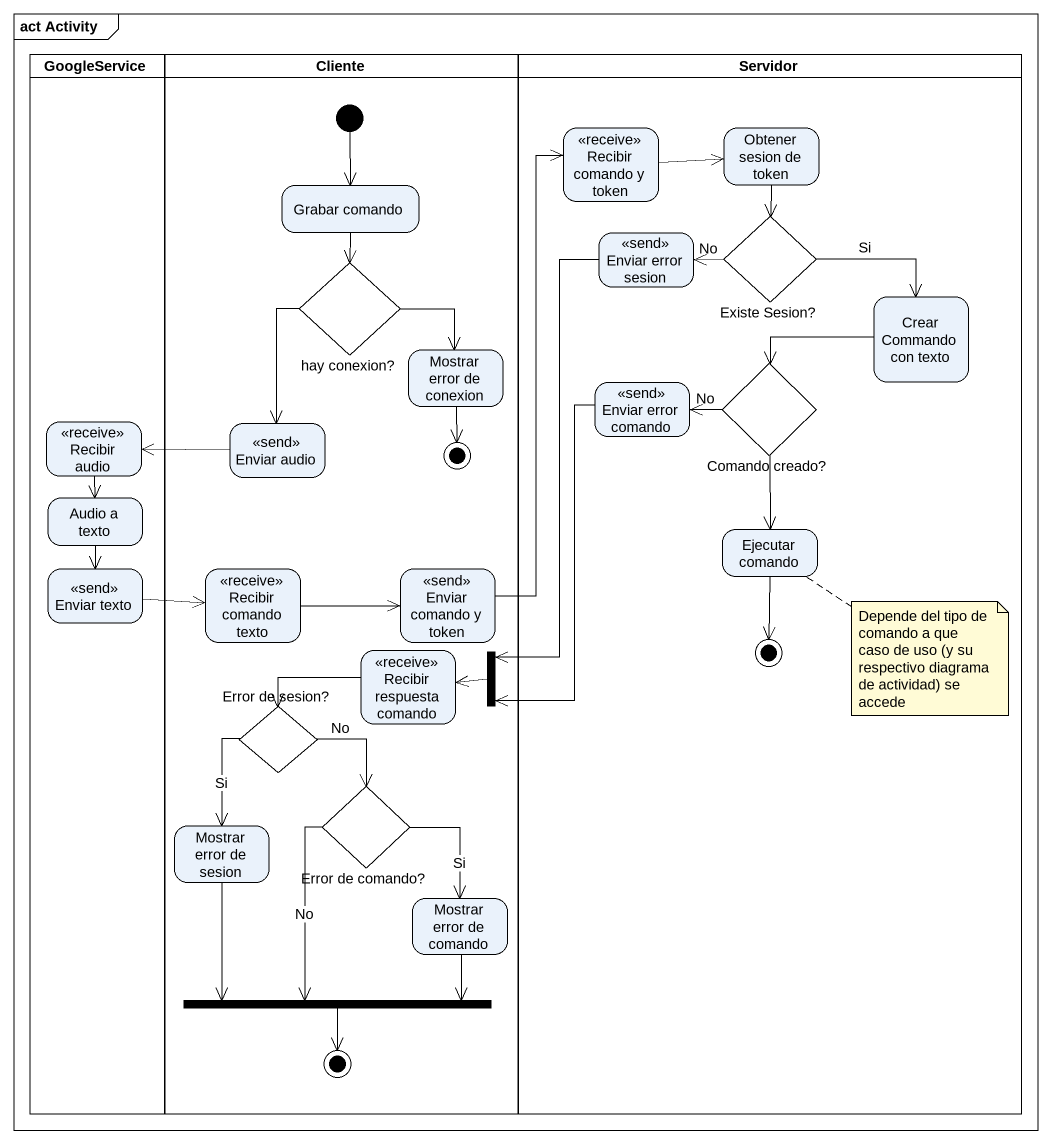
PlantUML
@startuml
mainframe act Activity
hide empty description
state GoogleService <<partition>> {
  state "Recibir audio" as Recibir_audio <<receive>>
  state "Audio a texto" as Audio_a_texto
  state "Enviar texto" as Enviar_texto <<send>>
}
state Cliente <<partition>> {
  state "Grabar comando" as Grabar_comando
  state "hay conexion?" as hay_conexion <<choice>>
  state "Mostrar error de conexion" as Mostrar_error_de_conexion
  state "Enviar audio" as Enviar_audio <<send>>
  state final1 <<end>>
  state "Recibir comando texto" as Recibir_comando_texto <<receive>>
  state "Enviar comando y token" as Enviar_comando_y_token <<send>>
  state "Recibir respuesta comando" as Recibir_respuesta_comando <<receive>>
  state fork1 <<join>>
  state "Error de sesion?" as Error_de_sesion <<choice>>
  state "Error de comando?" as Error_de_comando <<choice>>
  state "Mostrar error de sesion" as Mostrar_error_de_sesion
  state "Mostrar error de comando" as Mostrar_error_de_comando
  state fork2 <<join>>
  state final3 <<end>>
  [*] --> Grabar_comando
}
state Servidor <<partition>> {
  state "Recibir comando y token" as Recibir_comando_y_token <<receive>>
  state "Obtener sesion de token" as Obtener_sesion_de_token
  state "Enviar error sesion" as Enviar_error_sesion <<send>>
  state "Existe Sesion?" as Existe_Sesion <<choice>>
  state "Crear Commando con texto" as Crear_Commando_con_texto
  state "Enviar error comando" as Enviar_error_comando <<send>>
  state "Comando creado?" as Comando_creado <<choice>>
  state "Ejecutar comando" as Ejecutar_comando
  Ejecutar_comando --> [*]
}
Recibir_comando_y_token -right-> Obtener_sesion_de_token
Obtener_sesion_de_token --> Existe_Sesion
Grabar_comando --> hay_conexion
Enviar_error_sesion --> fork1
Existe_Sesion -left-> Enviar_error_sesion : No
Existe_Sesion -right-> Crear_Commando_con_texto : Si
hay_conexion --> Mostrar_error_de_conexion
hay_conexion --> Enviar_audio
Crear_Commando_con_texto -left-> Comando_creado
Mostrar_error_de_conexion --> final1
Recibir_audio --> Audio_a_texto
Enviar_error_comando --> fork1
Comando_creado -left-> Enviar_error_comando : No
Comando_creado --> Ejecutar_comando
Enviar_audio -left-> Recibir_audio
Audio_a_texto --> Enviar_texto
Enviar_texto -right-> Recibir_comando_texto
Recibir_comando_texto -right-> Enviar_comando_y_token
Enviar_comando_y_token -up-> Recibir_comando_y_token
Recibir_respuesta_comando -left-> Error_de_sesion
fork1 -left-> Recibir_respuesta_comando
Error_de_sesion --> Error_de_comando : No
Error_de_sesion --> Mostrar_error_de_sesion : Si
Error_de_comando --> Mostrar_error_de_comando : Si
Error_de_comando --> fork2 : No
Mostrar_error_de_sesion --> fork2
Mostrar_error_de_comando --> fork2
fork2 --> final3
note bottom of Ejecutar_comando : Depende del tipo de comando a que caso de uso (y su respectivo diagrama de actividad) se accede
@enduml
